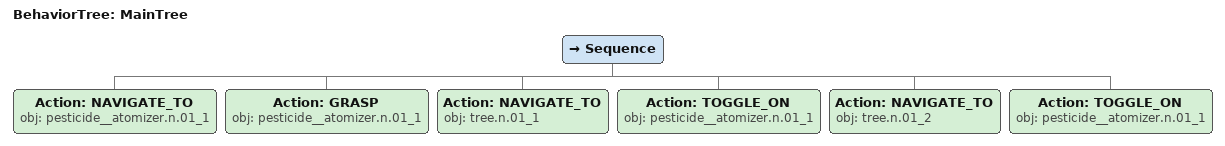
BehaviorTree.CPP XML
<root main_tree_to_execute="MainTree">
  <BehaviorTree ID="MainTree">
    <Sequence>
      <Action ID="NAVIGATE_TO" obj="pesticide__atomizer.n.01_1"/>
      <Action ID="GRASP" obj="pesticide__atomizer.n.01_1"/>
      <Action ID="NAVIGATE_TO" obj="tree.n.01_1"/>
      <Action ID="TOGGLE_ON" obj="pesticide__atomizer.n.01_1"/>
      <Action ID="NAVIGATE_TO" obj="tree.n.01_2"/>
      <Action ID="TOGGLE_ON" obj="pesticide__atomizer.n.01_1"/>
    </Sequence>
  </BehaviorTree>
</root>
